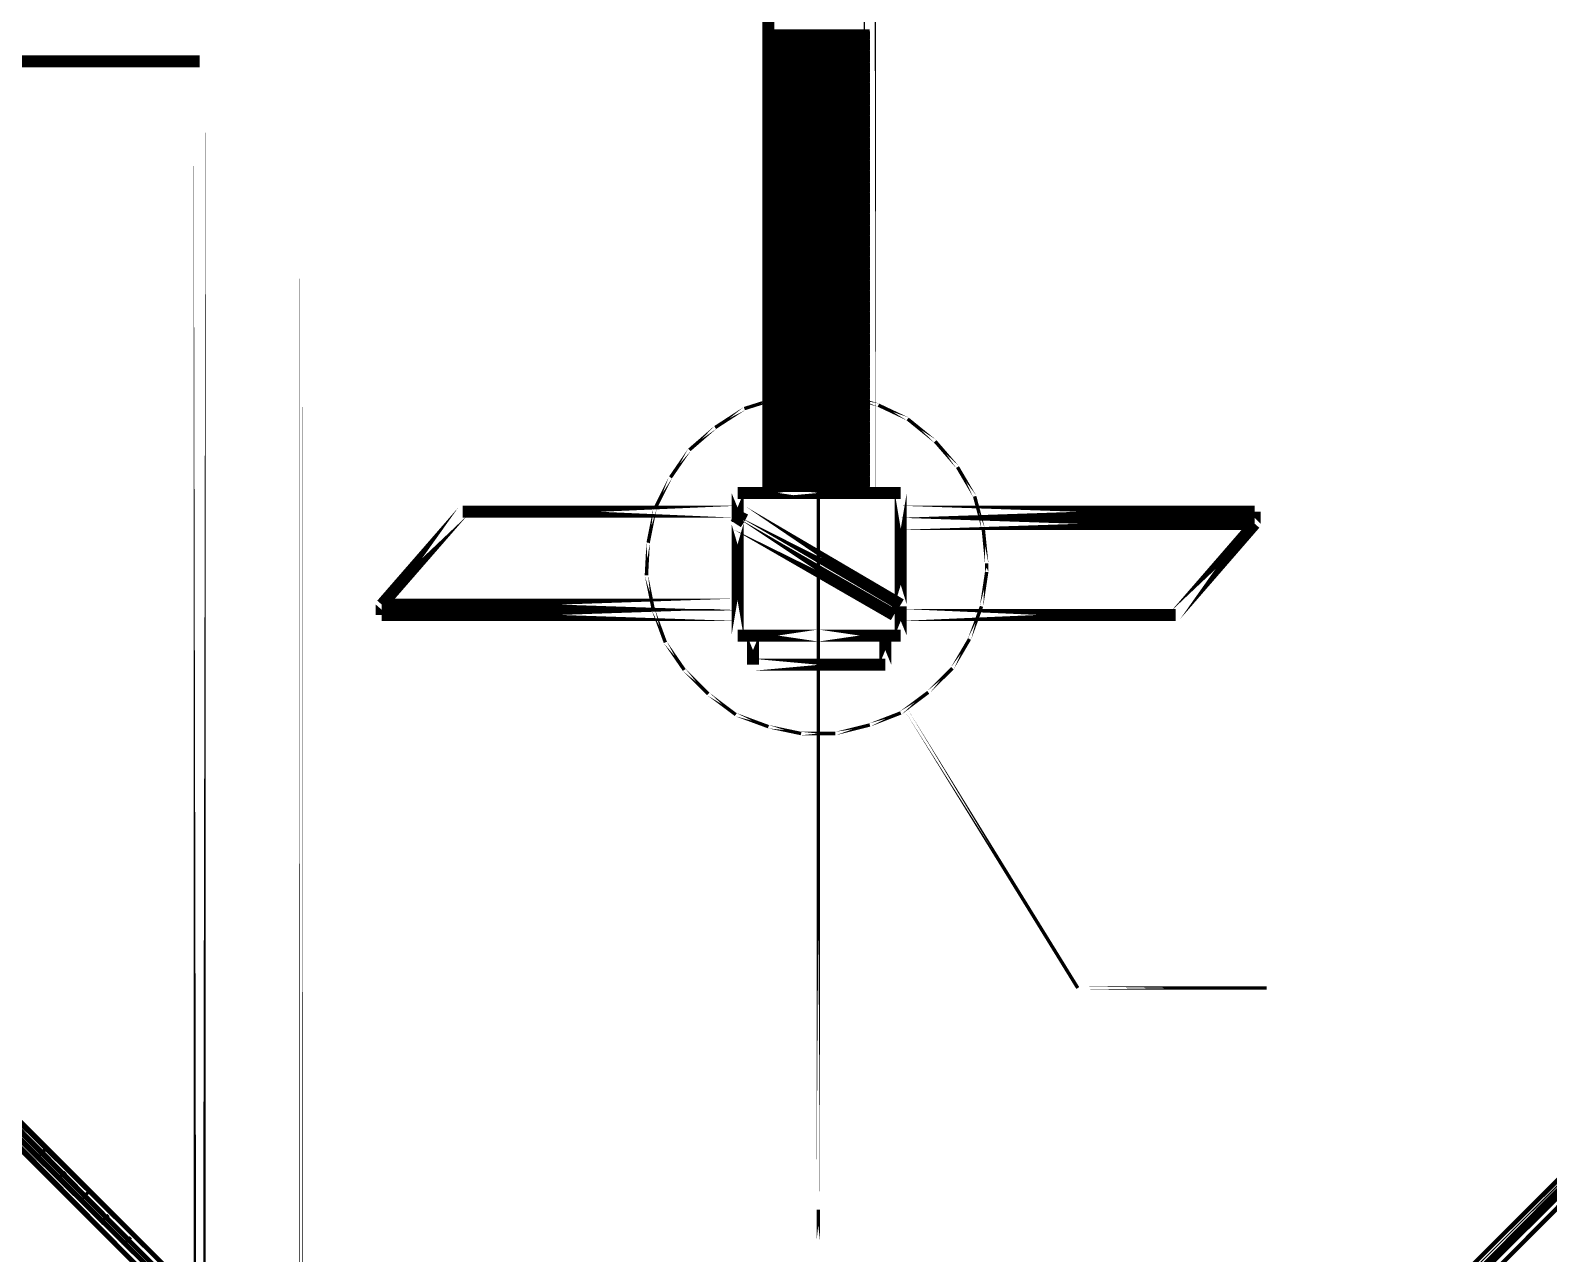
# Model space of a CAD drawing. Extents: x 0 to 359, y 1 to 652.
# Drawn here: x 197.1 to 271.9, y 233.9 to 294.1 of the extents above; entities that cross this region are included whole.
import ezdxf

# ---------------------------------------------------------------- set-up
doc = ezdxf.new("R2010")
doc.units = 0
doc.layers.add('C00-00-00-BLACK', color=7, linetype='CONTINUOUS')
doc.layers.add('CFF-FF-FF-WHITE', color=7, linetype='CONTINUOUS')

msp = doc.modelspace()

# ---------------------------------------------------------------- linework, layer by layer
at = {"layer": 'C00-00-00-BLACK'}
for points, const_width in [([(233.511, 520.785), (233.511, 271.356), (233.511, 520.785)], 0.5927), ([(238.505, 271.356), (238.505, 520.785), (238.505, 271.356)], 0.5927), ([(210.482, 297.604), (210.482, 0.5926), (210.482, 297.604)], 0.1693), ([(235.966, 294.047), (235.966, 292.523), (235.966, 294.047)], 0.1693), ([(20.4887, 292.608), (205.486, 292.608), (20.4887, 292.608)], 0.5927), ([(205.486, 292.608), (205.486, 5.5879), (205.486, 292.608)], 0.5927), ([(235.966, 267.462), (235.966, 292.778), (235.966, 267.462)], 0.1693), ([(235.966, 234.104), (235.966, 291.592), (235.966, 234.104)], 0.1693), ([(235.966, 290.999), (235.966, 269.325), (235.966, 290.999)], 0.1693), ([(241.384, 206.163), (323.427, 288.206), (241.384, 206.163)], 0.1693), ([(241.384, 206.248), (320.125, 284.988), (241.384, 206.248)], 0.5927), ([(241.384, 205.401), (320.548, 284.565), (241.384, 205.401)], 0.5927), ([(230.97, 204.978), (160.105, 275.845), (230.97, 204.978)], 0.5927), ([(230.547, 206.248), (160.528, 276.268), (230.547, 206.248)], 0.5927), ([(233.934, 276.013), (232.325, 275.506), (233.934, 276.013)], 0.1693), ([(235.628, 276.268), (233.934, 276.013), (235.628, 276.268)], 0.1693), ([(237.236, 276.182), (235.628, 276.268), (237.236, 276.182)], 0.1693), ([(238.93, 275.675), (237.236, 276.182), (238.93, 275.675)], 0.1693), ([(232.325, 275.506), (230.886, 274.574), (232.325, 275.506)], 0.1693), ([(240.368, 274.997), (238.93, 275.675), (240.368, 274.997)], 0.1693), ([(230.886, 274.574), (229.616, 273.473), (230.886, 274.574)], 0.1693), ([(241.723, 273.896), (240.368, 274.997), (241.723, 273.896)], 0.1693), ([(242.824, 272.627), (241.723, 273.896), (242.824, 272.627)], 0.1693), ([(229.616, 273.473), (228.684, 272.118), (229.616, 273.473)], 0.1693), ([(243.67, 271.187), (242.824, 272.627), (243.67, 271.187)], 0.1693), ([(228.684, 272.118), (227.922, 270.594), (228.684, 272.118)], 0.1693), ([(235.966, 271.356), (231.987, 271.356), (235.966, 271.356)], 0.5927), ([(231.987, 271.356), (231.987, 269.918), (231.987, 271.356)], 0.5927), ([(232.749, 271.356), (239.267, 271.356), (232.749, 271.356)], 0.5927), ([(235.966, 271.356), (240.029, 271.356), (235.966, 271.356)], 0.5927), ([(240.029, 271.356), (240.029, 267.801), (240.029, 271.356)], 0.5927), ([(244.095, 269.579), (243.67, 271.187), (244.095, 269.579)], 0.1693), ([(218.44, 270.425), (214.461, 265.854), (218.44, 270.425)], 0.5927), ([(231.987, 270.425), (218.44, 270.425), (231.987, 270.425)], 0.5927), ([(227.922, 270.594), (227.584, 268.901), (227.922, 270.594)], 0.1693), ([(232.071, 270.087), (231.902, 269.832), (232.071, 270.087)], 0.5927), ([(231.902, 269.832), (239.692, 265.345), (231.902, 269.832)], 0.5927), ([(231.987, 269.832), (231.987, 267.801), (231.987, 269.832)], 0.5927), ([(232.071, 270.087), (232.241, 270.425), (232.071, 270.087)], 0.5927), ([(232.241, 270.425), (240.029, 265.854), (232.241, 270.425)], 0.5927), ([(240.029, 270.425), (257.471, 270.425), (240.029, 270.425)], 0.5927), ([(240.029, 269.832), (257.471, 269.832), (240.029, 269.832)], 0.5927), ([(253.577, 265.345), (257.471, 269.832), (253.577, 265.345)], 0.5927), ([(257.471, 269.832), (257.471, 270.425), (257.471, 269.832)], 0.5927), ([(244.263, 267.885), (244.095, 269.579), (244.263, 267.885)], 0.1693), ([(227.584, 268.901), (227.499, 267.293), (227.584, 268.901)], 0.1693), ([(231.987, 264.33), (231.987, 267.801), (231.987, 264.33)], 0.5927), ([(240.029, 265.854), (240.029, 267.801), (240.029, 265.854)], 0.5927), ([(244.263, 267.462), (244.263, 267.885), (244.263, 267.462)], 0.1693), ([(227.499, 267.293), (227.838, 265.599), (227.499, 267.293)], 0.1693), ([(244.009, 265.768), (244.263, 267.462), (244.009, 265.768)], 0.1693), ([(231.987, 265.854), (214.461, 265.854), (231.987, 265.854)], 0.5927), ([(214.461, 265.854), (214.461, 265.345), (214.461, 265.854)], 0.5927), ([(231.987, 265.345), (214.461, 265.345), (231.987, 265.345)], 0.5927), ([(227.838, 265.599), (228.431, 263.991), (227.838, 265.599)], 0.1693), ([(235.966, 264.414), (235.966, 265.938), (235.966, 264.414)], 0.1693), ([(239.692, 265.345), (239.861, 265.599), (239.692, 265.345)], 0.5927), ([(240.029, 265.854), (239.861, 265.599), (240.029, 265.854)], 0.5927), ([(240.029, 264.33), (240.029, 265.768), (240.029, 264.33)], 0.5927), ([(240.029, 265.345), (253.577, 265.345), (240.029, 265.345)], 0.5927), ([(243.417, 264.16), (244.009, 265.768), (243.417, 264.16)], 0.1693), ([(228.431, 263.991), (229.362, 262.636), (228.431, 263.991)], 0.1693), ([(235.966, 264.33), (231.987, 264.33), (235.966, 264.33)], 0.5927), ([(232.749, 264.33), (232.749, 262.89), (232.749, 264.33)], 0.5927), ([(235.966, 264.33), (240.029, 264.33), (235.966, 264.33)], 0.5927), ([(239.267, 262.89), (239.267, 264.33), (239.267, 262.89)], 0.5927), ([(242.571, 262.72), (243.417, 264.16), (242.571, 262.72)], 0.1693), ([(229.362, 262.636), (230.547, 261.451), (229.362, 262.636)], 0.1693), ([(232.749, 262.89), (239.267, 262.89), (232.749, 262.89)], 0.5927), ([(235.966, 237.49), (235.966, 262.89), (235.966, 237.49)], 0.1693), ([(241.384, 261.535), (242.571, 262.72), (241.384, 261.535)], 0.1693), ([(230.547, 261.451), (231.902, 260.434), (230.547, 261.451)], 0.1693), ([(240.029, 260.519), (241.384, 261.535), (240.029, 260.519)], 0.1693), ([(231.902, 260.434), (233.511, 259.842), (231.902, 260.434)], 0.1693), ([(238.505, 259.927), (240.029, 260.519), (238.505, 259.927)], 0.1693), ([(240.284, 260.689), (248.751, 246.972), (240.284, 260.689)], 0.1693), ([(233.511, 259.842), (235.119, 259.504), (233.511, 259.842)], 0.1693), ([(235.119, 259.504), (236.813, 259.504), (235.119, 259.504)], 0.1693), ([(236.813, 259.504), (238.505, 259.927), (236.813, 259.504)], 0.1693), ([(248.751, 246.972), (258.064, 246.972), (248.751, 246.972)], 0.1693), ([(197.443, 238.591), (197.866, 239.014), (197.443, 238.591)], 0.1693), ([(198.458, 237.49), (198.883, 237.913), (198.458, 237.49)], 0.1693), ([(199.559, 236.474), (199.982, 236.897), (199.559, 236.474)], 0.1693), ([(200.575, 235.373), (200.999, 235.796), (200.575, 235.373)], 0.1693), ([(235.966, 234.527), (235.966, 236.051), (235.966, 234.527)], 0.1693), ([(201.676, 234.272), (202.099, 234.696), (201.676, 234.272)], 0.1693)]:
    msp.add_lwpolyline(points, close=True, dxfattribs=dict(at, const_width=const_width))
at = {"layer": 'CFF-FF-FF-WHITE', "const_width": 0.0931}
for points in [[(233.595, 294.133), (238.505, 294.133)], [(233.595, 294.047), (238.505, 294.047)], [(233.595, 293.963), (238.505, 293.963)], [(233.595, 293.878), (238.505, 293.878)], [(233.595, 293.794), (238.505, 293.794)], [(233.595, 293.708), (238.505, 293.708)], [(233.595, 293.624), (238.505, 293.624)], [(233.595, 293.539), (238.505, 293.539)], [(233.595, 293.455), (238.505, 293.455)], [(233.595, 293.371), (238.505, 293.371)], [(233.595, 293.285), (238.505, 293.285)], [(233.595, 293.201), (238.505, 293.201)], [(233.595, 293.116), (238.505, 293.116)], [(233.595, 293.032), (238.505, 293.032)], [(233.595, 292.946), (238.505, 292.946)], [(233.595, 292.862), (238.505, 292.862)], [(233.595, 292.778), (238.505, 292.778)], [(233.595, 292.693), (238.505, 292.693)], [(233.595, 292.608), (238.505, 292.608)], [(233.595, 292.523), (238.505, 292.523)], [(233.595, 292.439), (238.505, 292.439)], [(233.595, 292.354), (238.505, 292.354)], [(233.595, 292.269), (238.505, 292.269)], [(233.595, 292.184), (238.505, 292.184)], [(233.595, 292.1), (238.505, 292.1)], [(233.595, 292.016), (238.505, 292.016)], [(233.595, 291.931), (238.505, 291.931)], [(233.595, 291.846), (238.505, 291.846)], [(233.595, 291.761), (238.505, 291.761)], [(233.595, 291.677), (238.505, 291.677)], [(233.595, 291.592), (238.505, 291.592)], [(233.595, 291.507), (238.505, 291.507)], [(233.595, 291.422), (238.505, 291.422)], [(233.595, 291.338), (238.505, 291.338)], [(233.595, 291.254), (238.505, 291.254)], [(233.595, 291.168), (238.505, 291.168)], [(233.595, 291.084), (238.505, 291.084)], [(233.595, 290.999), (238.505, 290.999)], [(233.595, 290.915), (238.505, 290.915)], [(233.595, 290.829), (238.505, 290.829)], [(233.595, 290.745), (238.505, 290.745)], [(233.595, 290.661), (238.505, 290.661)], [(233.595, 290.576), (238.505, 290.576)], [(233.595, 290.492), (238.505, 290.492)], [(233.595, 290.406), (238.505, 290.406)], [(233.595, 290.322), (238.505, 290.322)], [(233.595, 290.237), (238.505, 290.237)], [(233.595, 290.153), (238.505, 290.153)], [(233.595, 290.067), (238.505, 290.067)], [(233.595, 289.983), (238.505, 289.983)], [(233.595, 289.899), (238.505, 289.899)], [(233.595, 289.814), (238.505, 289.814)], [(233.595, 289.73), (238.505, 289.73)], [(233.595, 289.644), (238.505, 289.644)], [(233.595, 289.56), (238.505, 289.56)], [(233.595, 289.475), (238.505, 289.475)], [(233.595, 289.391), (238.505, 289.391)], [(233.595, 289.305), (238.505, 289.305)], [(233.595, 289.221), (238.505, 289.221)], [(233.595, 289.137), (238.505, 289.137)], [(233.595, 289.052), (238.505, 289.052)], [(233.595, 288.968), (238.505, 288.968)], [(233.595, 288.882), (238.505, 288.882)], [(233.595, 288.798), (238.505, 288.798)], [(233.595, 288.713), (238.505, 288.713)], [(233.595, 288.629), (238.505, 288.629)], [(233.595, 288.545), (238.505, 288.545)], [(233.595, 288.459), (238.505, 288.459)], [(233.595, 288.375), (238.505, 288.375)], [(233.595, 288.29), (238.505, 288.29)], [(233.595, 288.206), (238.505, 288.206)], [(233.595, 288.12), (238.505, 288.12)], [(233.595, 288.036), (238.505, 288.036)], [(233.595, 287.951), (238.505, 287.951)], [(233.595, 287.867), (238.505, 287.867)], [(233.595, 287.783), (238.505, 287.783)], [(233.595, 287.697), (238.505, 287.697)], [(233.595, 287.613), (238.505, 287.613)], [(233.595, 287.528), (238.505, 287.528)], [(233.595, 287.444), (238.505, 287.444)], [(233.595, 287.358), (238.505, 287.358)], [(233.595, 287.274), (238.505, 287.274)], [(233.595, 287.189), (238.505, 287.189)], [(233.595, 287.105), (238.505, 287.105)], [(233.595, 287.021), (238.505, 287.021)], [(233.595, 286.935), (238.505, 286.935)], [(233.595, 286.851), (238.505, 286.851)], [(233.595, 286.766), (238.505, 286.766)], [(233.595, 286.682), (238.505, 286.682)], [(233.595, 286.596), (238.505, 286.596)], [(233.595, 286.512), (238.505, 286.512)], [(233.595, 286.428), (238.505, 286.428)], [(233.595, 286.343), (238.505, 286.343)], [(233.595, 286.258), (238.505, 286.258)], [(233.595, 286.173), (238.505, 286.173)], [(233.595, 286.089), (238.505, 286.089)], [(233.595, 286.004), (238.505, 286.004)], [(233.595, 285.919), (238.505, 285.919)], [(233.595, 285.834), (238.505, 285.834)], [(233.595, 285.75), (238.505, 285.75)], [(233.595, 285.666), (238.505, 285.666)], [(233.595, 285.581), (238.505, 285.581)], [(233.595, 285.496), (238.505, 285.496)], [(233.595, 285.411), (238.505, 285.411)], [(233.595, 285.327), (238.505, 285.327)], [(233.595, 285.242), (238.505, 285.242)], [(233.595, 285.157), (238.505, 285.157)], [(233.595, 285.072), (238.505, 285.072)], [(233.595, 284.988), (238.505, 284.988)], [(233.595, 284.904), (238.505, 284.904)], [(233.595, 284.818), (238.505, 284.818)], [(233.595, 284.734), (238.505, 284.734)], [(233.595, 284.649), (238.505, 284.649)], [(233.595, 284.565), (238.505, 284.565)], [(233.595, 284.479), (238.505, 284.479)], [(233.595, 284.395), (238.505, 284.395)], [(233.595, 284.311), (238.505, 284.311)], [(233.595, 284.226), (238.505, 284.226)], [(233.595, 284.142), (238.505, 284.142)], [(233.595, 284.056), (238.505, 284.056)], [(233.595, 283.972), (238.505, 283.972)], [(233.595, 283.887), (238.505, 283.887)], [(233.595, 283.803), (238.505, 283.803)], [(233.595, 283.717), (238.505, 283.717)], [(233.595, 283.633), (238.505, 283.633)], [(233.595, 283.549), (238.505, 283.549)], [(233.595, 283.464), (238.505, 283.464)], [(233.595, 283.38), (238.505, 283.38)], [(233.595, 283.294), (238.505, 283.294)], [(233.595, 283.21), (238.505, 283.21)], [(233.595, 283.125), (238.505, 283.125)], [(233.595, 283.041), (238.505, 283.041)], [(233.595, 282.955), (238.505, 282.955)], [(233.595, 282.871), (238.505, 282.871)], [(233.595, 282.787), (238.505, 282.787)], [(233.595, 282.702), (238.505, 282.702)], [(233.595, 282.618), (238.505, 282.618)], [(233.595, 282.532), (238.505, 282.532)], [(233.595, 282.448), (238.505, 282.448)], [(233.595, 282.363), (238.505, 282.363)], [(233.595, 282.279), (238.505, 282.279)], [(233.595, 282.195), (238.505, 282.195)], [(233.595, 282.109), (238.505, 282.109)], [(233.595, 282.025), (238.505, 282.025)], [(233.595, 281.94), (238.505, 281.94)], [(233.595, 281.856), (238.505, 281.856)], [(233.595, 281.77), (238.505, 281.77)], [(233.595, 281.686), (238.505, 281.686)], [(233.595, 281.601), (238.505, 281.601)], [(233.595, 281.517), (238.505, 281.517)], [(233.595, 281.433), (238.505, 281.433)], [(233.595, 281.347), (238.505, 281.347)], [(233.595, 281.263), (238.505, 281.263)], [(233.595, 281.178), (238.505, 281.178)], [(233.595, 281.094), (238.505, 281.094)], [(233.595, 281.008), (238.505, 281.008)], [(233.595, 280.924), (238.505, 280.924)], [(233.595, 280.839), (238.505, 280.839)], [(233.595, 280.755), (238.505, 280.755)], [(233.595, 280.671), (238.505, 280.671)], [(233.595, 280.585), (238.505, 280.585)], [(233.595, 280.501), (238.505, 280.501)], [(233.595, 280.416), (238.505, 280.416)], [(233.595, 280.332), (238.505, 280.332)], [(233.595, 280.246), (238.505, 280.246)], [(233.595, 280.162), (238.505, 280.162)], [(233.595, 280.078), (238.505, 280.078)], [(233.595, 279.993), (238.505, 279.993)], [(233.595, 279.908), (238.505, 279.908)], [(233.595, 279.823), (238.505, 279.823)], [(233.595, 279.739), (238.505, 279.739)], [(233.595, 279.654), (238.505, 279.654)], [(233.595, 279.569), (238.505, 279.569)], [(233.595, 279.484), (238.505, 279.484)], [(233.595, 279.4), (238.505, 279.4)], [(233.595, 279.316), (238.505, 279.316)], [(233.595, 279.231), (238.505, 279.231)], [(233.595, 279.146), (238.505, 279.146)], [(233.595, 279.061), (238.505, 279.061)], [(233.595, 278.977), (238.505, 278.977)], [(233.595, 278.892), (238.505, 278.892)], [(233.595, 278.807), (238.505, 278.807)], [(233.595, 278.722), (238.505, 278.722)], [(233.595, 278.638), (238.505, 278.638)], [(233.595, 278.554), (238.505, 278.554)], [(233.595, 278.468), (238.505, 278.468)], [(233.595, 278.384), (238.505, 278.384)], [(233.595, 278.299), (238.505, 278.299)], [(233.595, 278.215), (238.505, 278.215)], [(233.595, 278.129), (238.505, 278.129)], [(233.595, 278.045), (238.505, 278.045)], [(233.595, 277.961), (238.505, 277.961)], [(233.595, 277.876), (238.505, 277.876)], [(233.595, 277.792), (238.505, 277.792)], [(233.595, 277.706), (238.505, 277.706)], [(233.595, 277.622), (238.505, 277.622)], [(233.595, 277.537), (238.505, 277.537)], [(233.595, 277.453), (238.505, 277.453)], [(233.595, 277.367), (238.505, 277.367)], [(233.595, 277.283), (238.505, 277.283)], [(233.595, 277.199), (238.505, 277.199)], [(233.595, 277.114), (238.505, 277.114)], [(233.595, 277.03), (238.505, 277.03)], [(233.595, 276.944), (238.505, 276.944)], [(233.595, 276.86), (238.505, 276.86)], [(233.595, 276.775), (238.505, 276.775)], [(233.595, 276.691), (238.505, 276.691)], [(233.595, 276.605), (238.505, 276.605)], [(233.595, 276.521), (238.505, 276.521)], [(233.595, 276.437), (238.505, 276.437)], [(233.595, 276.352), (238.505, 276.352)], [(233.595, 276.268), (238.505, 276.268)], [(233.595, 276.182), (238.505, 276.182)], [(233.595, 276.098), (238.505, 276.098)], [(233.595, 276.013), (238.505, 276.013)], [(233.595, 275.929), (238.505, 275.929)], [(233.595, 275.845), (238.505, 275.845)], [(233.595, 275.759), (238.505, 275.759)], [(233.595, 275.675), (238.505, 275.675)], [(233.595, 275.59), (238.505, 275.59)], [(233.595, 275.506), (238.505, 275.506)], [(233.595, 275.42), (238.505, 275.42)], [(233.595, 275.336), (238.505, 275.336)], [(233.595, 275.251), (238.505, 275.251)], [(233.595, 275.167), (238.505, 275.167)], [(233.595, 275.083), (238.505, 275.083)], [(233.595, 274.997), (238.505, 274.997)], [(233.595, 274.913), (238.505, 274.913)], [(233.595, 274.828), (238.505, 274.828)], [(233.595, 274.744), (238.505, 274.744)], [(233.595, 274.658), (238.505, 274.658)], [(233.595, 274.574), (238.505, 274.574)], [(233.595, 274.489), (238.505, 274.489)], [(233.595, 274.405), (238.505, 274.405)], [(233.595, 274.321), (238.505, 274.321)], [(233.595, 274.235), (238.505, 274.235)], [(233.595, 274.151), (238.505, 274.151)], [(233.595, 274.066), (238.505, 274.066)], [(233.595, 273.982), (238.505, 273.982)], [(233.595, 273.896), (238.505, 273.896)], [(233.595, 273.812), (238.505, 273.812)], [(233.595, 273.728), (238.505, 273.728)], [(233.595, 273.643), (238.505, 273.643)], [(233.595, 273.558), (238.505, 273.558)], [(233.595, 273.473), (238.505, 273.473)], [(233.595, 273.389), (238.505, 273.389)], [(233.595, 273.304), (238.505, 273.304)], [(233.595, 273.219), (238.505, 273.219)], [(233.595, 273.134), (238.505, 273.134)], [(233.595, 273.05), (238.505, 273.05)], [(233.595, 272.966), (238.505, 272.966)], [(233.595, 272.881), (238.505, 272.881)], [(233.595, 272.796), (238.505, 272.796)], [(233.595, 272.711), (238.505, 272.711)], [(233.595, 272.627), (238.505, 272.627)], [(233.595, 272.542), (238.505, 272.542)], [(233.595, 272.457), (238.505, 272.457)], [(233.595, 272.372), (238.505, 272.372)], [(233.595, 272.288), (238.505, 272.288)], [(233.595, 272.204), (238.505, 272.204)], [(233.595, 272.118), (238.505, 272.118)], [(233.595, 272.034), (238.505, 272.034)], [(233.595, 271.949), (238.505, 271.949)], [(233.595, 271.865), (238.505, 271.865)], [(233.595, 271.779), (238.505, 271.779)], [(233.595, 271.695), (238.505, 271.695)], [(233.595, 271.611), (238.505, 271.611)], [(233.595, 271.526), (238.505, 271.526)]]:
    msp.add_lwpolyline(points, dxfattribs=at)
at = {"layer": 'CFF-FF-FF-WHITE'}
for points in [[(233.595, 294.047), (238.505, 294.047)], [(233.595, 293.963), (238.505, 293.963)], [(233.595, 293.878), (238.505, 293.878)], [(233.595, 293.794), (238.505, 293.794)], [(233.595, 293.708), (238.505, 293.708)], [(233.595, 293.624), (238.505, 293.624)], [(233.595, 293.539), (238.505, 293.539)], [(233.595, 293.455), (238.505, 293.455)], [(233.595, 293.371), (238.505, 293.371)], [(233.595, 293.285), (238.505, 293.285)], [(233.595, 293.201), (238.505, 293.201)], [(233.595, 293.116), (238.505, 293.116)], [(233.595, 293.032), (238.505, 293.032)], [(233.595, 292.946), (238.505, 292.946)], [(233.595, 292.862), (238.505, 292.862)], [(233.595, 292.778), (238.505, 292.778)], [(233.595, 292.693), (238.505, 292.693)], [(233.595, 292.608), (238.505, 292.608)], [(233.595, 292.523), (238.505, 292.523)], [(233.595, 292.439), (238.505, 292.439)], [(233.595, 292.354), (238.505, 292.354)], [(233.595, 292.269), (238.505, 292.269)], [(233.595, 292.184), (238.505, 292.184)], [(233.595, 292.1), (238.505, 292.1)], [(233.595, 292.016), (238.505, 292.016)], [(233.595, 291.931), (238.505, 291.931)], [(233.595, 291.846), (238.505, 291.846)], [(233.595, 291.761), (238.505, 291.761)], [(233.595, 291.677), (238.505, 291.677)], [(233.595, 291.592), (238.505, 291.592)], [(233.595, 291.507), (238.505, 291.507)], [(233.595, 291.422), (238.505, 291.422)], [(233.595, 291.338), (238.505, 291.338)], [(233.595, 291.254), (238.505, 291.254)], [(233.595, 291.168), (238.505, 291.168)], [(233.595, 291.084), (238.505, 291.084)], [(233.595, 290.999), (238.505, 290.999)], [(233.595, 290.915), (238.505, 290.915)], [(233.595, 290.829), (238.505, 290.829)], [(233.595, 290.745), (238.505, 290.745)], [(233.595, 290.661), (238.505, 290.661)], [(233.595, 290.576), (238.505, 290.576)], [(233.595, 290.492), (238.505, 290.492)], [(233.595, 290.406), (238.505, 290.406)], [(233.595, 290.322), (238.505, 290.322)], [(233.595, 290.237), (238.505, 290.237)], [(233.595, 290.153), (238.505, 290.153)], [(233.595, 290.067), (238.505, 290.067)], [(233.595, 289.983), (238.505, 289.983)], [(233.595, 289.899), (238.505, 289.899)], [(233.595, 289.814), (238.505, 289.814)], [(233.595, 289.73), (238.505, 289.73)], [(233.595, 289.644), (238.505, 289.644)], [(233.595, 289.56), (238.505, 289.56)], [(233.595, 289.475), (238.505, 289.475)], [(233.595, 289.391), (238.505, 289.391)], [(233.595, 289.305), (238.505, 289.305)], [(233.595, 289.221), (238.505, 289.221)], [(233.595, 289.137), (238.505, 289.137)], [(233.595, 289.052), (238.505, 289.052)], [(233.595, 288.968), (238.505, 288.968)], [(233.595, 288.882), (238.505, 288.882)], [(233.595, 288.798), (238.505, 288.798)], [(233.595, 288.713), (238.505, 288.713)], [(233.595, 288.629), (238.505, 288.629)], [(233.595, 288.545), (238.505, 288.545)], [(233.595, 288.459), (238.505, 288.459)], [(233.595, 288.375), (238.505, 288.375)], [(233.595, 288.29), (238.505, 288.29)], [(233.595, 288.206), (238.505, 288.206)], [(233.595, 288.12), (238.505, 288.12)], [(233.595, 288.036), (238.505, 288.036)], [(233.595, 287.951), (238.505, 287.951)], [(233.595, 287.867), (238.505, 287.867)], [(233.595, 287.783), (238.505, 287.783)], [(233.595, 287.697), (238.505, 287.697)], [(233.595, 287.613), (238.505, 287.613)], [(233.595, 287.528), (238.505, 287.528)], [(233.595, 287.444), (238.505, 287.444)], [(233.595, 287.358), (238.505, 287.358)], [(233.595, 287.274), (238.505, 287.274)], [(233.595, 287.189), (238.505, 287.189)], [(233.595, 287.105), (238.505, 287.105)], [(233.595, 287.021), (238.505, 287.021)], [(233.595, 286.935), (238.505, 286.935)], [(233.595, 286.851), (238.505, 286.851)], [(233.595, 286.766), (238.505, 286.766)], [(233.595, 286.682), (238.505, 286.682)], [(233.595, 286.596), (238.505, 286.596)], [(233.595, 286.512), (238.505, 286.512)], [(233.595, 286.428), (238.505, 286.428)], [(233.595, 286.343), (238.505, 286.343)], [(233.595, 286.258), (238.505, 286.258)], [(233.595, 286.173), (238.505, 286.173)], [(233.595, 286.089), (238.505, 286.089)], [(233.595, 286.004), (238.505, 286.004)], [(233.595, 285.919), (238.505, 285.919)], [(233.595, 285.834), (238.505, 285.834)], [(233.595, 285.75), (238.505, 285.75)], [(233.595, 285.666), (238.505, 285.666)], [(233.595, 285.581), (238.505, 285.581)], [(233.595, 285.496), (238.505, 285.496)], [(233.595, 285.411), (238.505, 285.411)], [(233.595, 285.327), (238.505, 285.327)], [(233.595, 285.242), (238.505, 285.242)], [(233.595, 285.157), (238.505, 285.157)], [(233.595, 285.072), (238.505, 285.072)], [(233.595, 284.988), (238.505, 284.988)], [(233.595, 284.904), (238.505, 284.904)], [(233.595, 284.818), (238.505, 284.818)], [(233.595, 284.734), (238.505, 284.734)], [(233.595, 284.649), (238.505, 284.649)], [(233.595, 284.565), (238.505, 284.565)], [(233.595, 284.479), (238.505, 284.479)], [(233.595, 284.395), (238.505, 284.395)], [(233.595, 284.311), (238.505, 284.311)], [(233.595, 284.226), (238.505, 284.226)], [(233.595, 284.142), (238.505, 284.142)], [(233.595, 284.056), (238.505, 284.056)], [(233.595, 283.972), (238.505, 283.972)], [(233.595, 283.887), (238.505, 283.887)], [(233.595, 283.803), (238.505, 283.803)], [(233.595, 283.717), (238.505, 283.717)], [(233.595, 283.633), (238.505, 283.633)], [(233.595, 283.549), (238.505, 283.549)], [(233.595, 283.464), (238.505, 283.464)], [(233.595, 283.38), (238.505, 283.38)], [(233.595, 283.294), (238.505, 283.294)], [(233.595, 283.21), (238.505, 283.21)], [(233.595, 283.125), (238.505, 283.125)], [(233.595, 283.041), (238.505, 283.041)], [(233.595, 282.955), (238.505, 282.955)], [(233.595, 282.871), (238.505, 282.871)], [(233.595, 282.787), (238.505, 282.787)], [(233.595, 282.702), (238.505, 282.702)], [(233.595, 282.618), (238.505, 282.618)], [(233.595, 282.532), (238.505, 282.532)], [(233.595, 282.448), (238.505, 282.448)], [(233.595, 282.363), (238.505, 282.363)], [(233.595, 282.279), (238.505, 282.279)], [(233.595, 282.195), (238.505, 282.195)], [(233.595, 282.109), (238.505, 282.109)], [(233.595, 282.025), (238.505, 282.025)], [(233.595, 281.94), (238.505, 281.94)], [(233.595, 281.856), (238.505, 281.856)], [(233.595, 281.77), (238.505, 281.77)], [(233.595, 281.686), (238.505, 281.686)], [(233.595, 281.601), (238.505, 281.601)], [(233.595, 281.517), (238.505, 281.517)], [(233.595, 281.433), (238.505, 281.433)], [(233.595, 281.347), (238.505, 281.347)], [(233.595, 281.263), (238.505, 281.263)], [(233.595, 281.178), (238.505, 281.178)], [(233.595, 281.094), (238.505, 281.094)], [(233.595, 281.008), (238.505, 281.008)], [(233.595, 280.924), (238.505, 280.924)], [(233.595, 280.839), (238.505, 280.839)], [(233.595, 280.755), (238.505, 280.755)], [(233.595, 280.671), (238.505, 280.671)], [(233.595, 280.585), (238.505, 280.585)], [(233.595, 280.501), (238.505, 280.501)], [(233.595, 280.416), (238.505, 280.416)], [(233.595, 280.332), (238.505, 280.332)], [(233.595, 280.246), (238.505, 280.246)], [(233.595, 280.162), (238.505, 280.162)], [(233.595, 280.078), (238.505, 280.078)], [(233.595, 279.993), (238.505, 279.993)], [(233.595, 279.908), (238.505, 279.908)], [(233.595, 279.823), (238.505, 279.823)], [(233.595, 279.739), (238.505, 279.739)], [(233.595, 279.654), (238.505, 279.654)], [(233.595, 279.569), (238.505, 279.569)], [(233.595, 279.484), (238.505, 279.484)], [(233.595, 279.4), (238.505, 279.4)], [(233.595, 279.316), (238.505, 279.316)], [(233.595, 279.231), (238.505, 279.231)], [(233.595, 279.146), (238.505, 279.146)], [(233.595, 279.061), (238.505, 279.061)], [(233.595, 278.977), (238.505, 278.977)], [(233.595, 278.892), (238.505, 278.892)], [(233.595, 278.807), (238.505, 278.807)], [(233.595, 278.722), (238.505, 278.722)], [(233.595, 278.638), (238.505, 278.638)], [(233.595, 278.554), (238.505, 278.554)], [(233.595, 278.468), (238.505, 278.468)], [(233.595, 278.384), (238.505, 278.384)], [(233.595, 278.299), (238.505, 278.299)], [(233.595, 278.215), (238.505, 278.215)], [(233.595, 278.129), (238.505, 278.129)], [(233.595, 278.045), (238.505, 278.045)], [(233.595, 277.961), (238.505, 277.961)], [(233.595, 277.876), (238.505, 277.876)], [(233.595, 277.792), (238.505, 277.792)], [(233.595, 277.706), (238.505, 277.706)], [(233.595, 277.622), (238.505, 277.622)], [(233.595, 277.537), (238.505, 277.537)], [(233.595, 277.453), (238.505, 277.453)], [(233.595, 277.367), (238.505, 277.367)], [(233.595, 277.283), (238.505, 277.283)], [(233.595, 277.199), (238.505, 277.199)], [(233.595, 277.114), (238.505, 277.114)], [(233.595, 277.03), (238.505, 277.03)], [(233.595, 276.944), (238.505, 276.944)], [(233.595, 276.86), (238.505, 276.86)], [(233.595, 276.775), (238.505, 276.775)], [(233.595, 276.691), (238.505, 276.691)], [(233.595, 276.605), (238.505, 276.605)], [(233.595, 276.521), (238.505, 276.521)], [(233.595, 276.437), (238.505, 276.437)], [(233.595, 276.352), (238.505, 276.352)], [(233.595, 276.268), (238.505, 276.268)], [(233.595, 276.182), (238.505, 276.182)], [(233.595, 276.098), (238.505, 276.098)], [(233.595, 276.013), (238.505, 276.013)], [(233.595, 275.929), (238.505, 275.929)], [(233.595, 275.845), (238.505, 275.845)], [(233.595, 275.759), (238.505, 275.759)], [(233.595, 275.675), (238.505, 275.675)], [(233.595, 275.59), (238.505, 275.59)], [(233.595, 275.506), (238.505, 275.506)], [(233.595, 275.42), (238.505, 275.42)], [(233.595, 275.336), (238.505, 275.336)], [(233.595, 275.251), (238.505, 275.251)], [(233.595, 275.167), (238.505, 275.167)], [(233.595, 275.083), (238.505, 275.083)], [(233.595, 274.997), (238.505, 274.997)], [(233.595, 274.913), (238.505, 274.913)], [(233.595, 274.828), (238.505, 274.828)], [(233.595, 274.744), (238.505, 274.744)], [(233.595, 274.658), (238.505, 274.658)], [(233.595, 274.574), (238.505, 274.574)], [(233.595, 274.489), (238.505, 274.489)], [(233.595, 274.405), (238.505, 274.405)], [(233.595, 274.321), (238.505, 274.321)], [(233.595, 274.235), (238.505, 274.235)], [(233.595, 274.151), (238.505, 274.151)], [(233.595, 274.066), (238.505, 274.066)], [(233.595, 273.982), (238.505, 273.982)], [(233.595, 273.896), (238.505, 273.896)], [(233.595, 273.812), (238.505, 273.812)], [(233.595, 273.728), (238.505, 273.728)], [(233.595, 273.643), (238.505, 273.643)], [(233.595, 273.558), (238.505, 273.558)], [(233.595, 273.473), (238.505, 273.473)], [(233.595, 273.389), (238.505, 273.389)], [(233.595, 273.304), (238.505, 273.304)], [(233.595, 273.219), (238.505, 273.219)], [(233.595, 273.134), (238.505, 273.134)], [(233.595, 273.05), (238.505, 273.05)], [(233.595, 272.966), (238.505, 272.966)], [(233.595, 272.881), (238.505, 272.881)], [(233.595, 272.796), (238.505, 272.796)], [(233.595, 272.711), (238.505, 272.711)], [(233.595, 272.627), (238.505, 272.627)], [(233.595, 272.542), (238.505, 272.542)], [(233.595, 272.457), (238.505, 272.457)], [(233.595, 272.372), (238.505, 272.372)], [(233.595, 272.288), (238.505, 272.288)], [(233.595, 272.204), (238.505, 272.204)], [(233.595, 272.118), (238.505, 272.118)], [(233.595, 272.034), (238.505, 272.034)], [(233.595, 271.949), (238.505, 271.949)], [(233.595, 271.865), (238.505, 271.865)], [(233.595, 271.779), (238.505, 271.779)], [(233.595, 271.695), (238.505, 271.695)], [(233.595, 271.611), (238.505, 271.611)], [(233.595, 271.526), (238.505, 271.526)], [(233.595, 271.442), (238.505, 271.442), (233.595, 271.442)]]:
    msp.add_lwpolyline(points, close=True, dxfattribs=at)
at = {"layer": 'CFF-FF-FF-WHITE', "const_width": 0.0931}
msp.add_lwpolyline([(233.595, 271.442), (238.505, 271.442), (233.595, 271.442)], close=True, dxfattribs=at)

doc.saveas('drawing.dxf')
